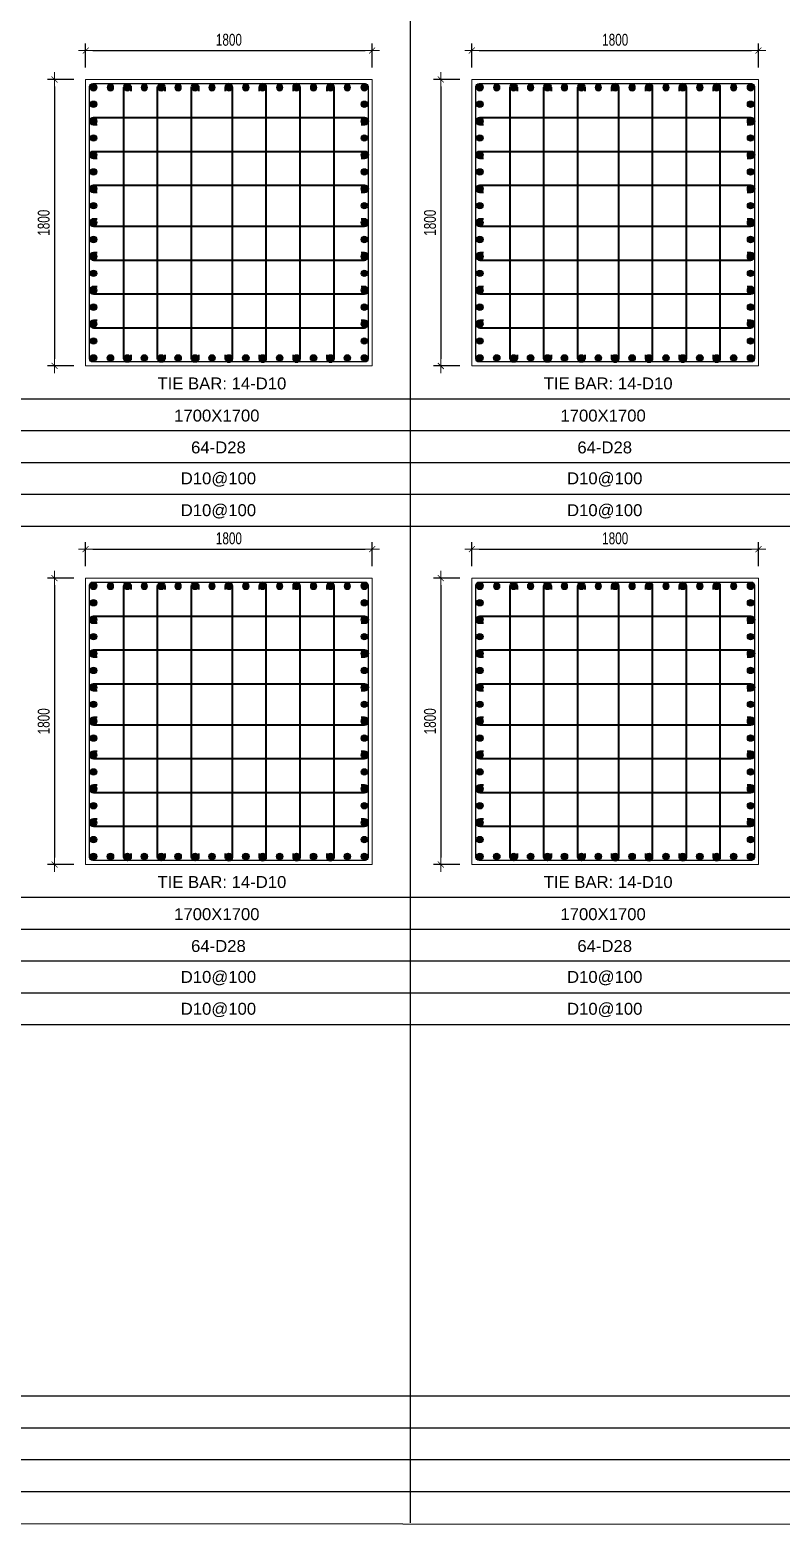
# Model space of a CAD drawing. Header units: millimetres. Extents: x 49323 to 406889, y -6102 to 181761.
# Drawn here: x 337268 to 341986, y 67981 to 77375 of the extents above; entities that cross this region are included whole.
import ezdxf
from ezdxf.enums import TextEntityAlignment as Align

# ---------------------------------------------------------------- set-up
doc = ezdxf.new("R2010")
doc.units = ezdxf.units.MM
doc.linetypes.add('CENTER2', pattern=[1.125, 0.75, -0.125, 0.125, -0.125])
doc.layers.get('Defpoints').update_dxf_attribs({"color": 151, "lineweight": 9})
for name, color, linetype in [('2', 2, 'Continuous'), ('A-ANNO-LEAD', 4, 'Continuous'), ('CEN', 1, 'CENTER2'), ('STL', 3, 'Continuous'), ('TIT1', 3, 'Continuous')]:
    doc.layers.add(name, color=color, linetype=linetype)
for name, color, linetype, lineweight in [('NDC_S_CONTINUOUS', 3, 'Continuous', 20), ('NDC_S_DIM', 1, 'Continuous', 15), ('NDC_S_STIRRUP', 4, 'Continuous', 40)]:
    doc.layers.add(name, color=color, linetype=linetype, lineweight=lineweight)
doc.styles.add('NDC_ARIAL', font='arial.ttf', dxfattribs={"width": 0.85})
doc.styles.add('NDC_DIM', font='', dxfattribs={"width": 0.75})
doc.styles.get('NDC_DIM').set_extended_font_data('Dotum')
doc.dimstyles.new('NDC_dim_30', dxfattribs={"dimscale": 30, "dimtxt": 2.5, "dimasz": 1.5, "dimexe": 1.5, "dimexo": 2.5, "dimgap": 1, "dimtad": 1, "dimdec": 0, "dimzin": 0, "dimdsep": 46, "dimtxsty": 'NDC_DIM', "dimblk": 'DIMMARK', "dimcen": 0.09, "dimdle": 1.2, "dimclrd": 1, "dimclre": 1, "dimclrt": 3, "dimadec": 0, "dimazin": 0, "dimtfac": 1, "dimtdec": 0, "dimtix": 1, "dimtofl": 0, "dimtmove": 0, "dimatfit": 3, "dimfxl": 8, "dimfxlon": 1, "dimtolj": 1, "dimtzin": 0, "dimarcsym": 0})

# ---------------------------------------------------------------- blocks, each defined once
blk = doc.blocks.new('DIMMARK')
at = {"layer": 'NDC_S_DIM', "color": 1}
blk.add_line((-1.5, 0), (1, 0), dxfattribs=at)
at = {"layer": 'NDC_S_DIM', "color": 2, "const_width": 0.1}
blk.add_lwpolyline([(-0.42, -0.42), (0.42, 0.42)], dxfattribs=at)
blk = doc.blocks.new('*D1907')
at = {"layer": 'Defpoints', "color": 0, "ltscale": 40, "transparency": 16777216}
for p in [(339417.9, 74112.8), (337617.9, 73931.2), (339417.9, 73931.2)]:
    blk.add_point(p, dxfattribs=at)
at = {"layer": 'NDC_S_DIM', "color": 1, "lineweight": -2, "ltscale": 40, "transparency": 16777216}
for p, q in [((337617.9, 74006.2), (337617.9, 74157.8)), ((339417.9, 74006.2), (339417.9, 74157.8)), ((337662.9, 74112.8), (339372.9, 74112.8))]:
    blk.add_line(p, q, dxfattribs=at)
at = {"layer": 'NDC_S_DIM', "color": 1, "lineweight": -2, "ltscale": 40, "transparency": 16777216, "xscale": 45, "yscale": 45, "zscale": 45, "rotation": 180}
blk.add_blockref('DIMMARK', (337617.9, 74112.8), dxfattribs=at)
at = {"layer": 'NDC_S_DIM', "color": 1, "lineweight": -2, "ltscale": 40, "transparency": 16777216, "xscale": 45, "yscale": 45, "zscale": 45}
blk.add_blockref('DIMMARK', (339417.9, 74112.8), dxfattribs=at)
at = {"layer": 'NDC_S_DIM', "color": 3, "ltscale": 40, "transparency": 16777216, "insert": (338517.9, 74180.4), "char_height": 75, "attachment_point": 5, "style": 'NDC_DIM'}
blk.add_mtext('\\A1;1800', dxfattribs=at)
blk = doc.blocks.new('*D1908')
at = {"layer": 'Defpoints', "color": 0, "ltscale": 40, "transparency": 16777216}
for p in [(337617.9, 73931.2), (337422.5, 72131.2), (337617.9, 72131.2)]:
    blk.add_point(p, dxfattribs=at)
at = {"layer": 'NDC_S_DIM', "color": 1, "lineweight": -2, "ltscale": 40, "transparency": 16777216}
for p, q in [((337542.9, 73931.2), (337377.5, 73931.2)), ((337422.5, 73886.2), (337422.5, 72176.2)), ((337542.9, 72131.2), (337377.5, 72131.2))]:
    blk.add_line(p, q, dxfattribs=at)
at = {"layer": 'NDC_S_DIM', "color": 1, "lineweight": -2, "ltscale": 40, "transparency": 16777216, "xscale": 45, "yscale": 45, "zscale": 45}
for p, rotation in [((337422.5, 73931.2), 90), ((337422.5, 72131.2), 270)]:
    blk.add_blockref('DIMMARK', p, dxfattribs=dict(at, rotation=rotation))
at = {"layer": 'NDC_S_DIM', "color": 3, "ltscale": 40, "transparency": 16777216, "insert": (337355, 73031.2), "char_height": 75, "attachment_point": 5, "rotation": 90, "style": 'NDC_DIM'}
blk.add_mtext('\\A1;1800', dxfattribs=at)
blk = doc.blocks.new('8')
at = {"layer": '2'}
blk.add_hatch(color=256, dxfattribs=at).paths.add_polyline_path([(20, 0, 0.386127), (1.9, 19.9), (-1.9, 19.9, 0.386127), (-20, 0, 1)])
blk.add_circle((0, 0), 20, dxfattribs=at)
blk = doc.blocks.new('5')
at = {"layer": 'CEN', "rotation": 180}
blk.add_blockref('8', (0, 0), dxfattribs=at)
blk = doc.blocks.new('*U1791')
at = {"layer": 'STL', "xscale": -1, "rotation": 270}
blk.add_blockref('5', (0, 0), dxfattribs=at)
blk = doc.blocks.new('*U1792')
at = {"layer": 'NDC_S_DIM', "color": 0, "linetype": 'ByBlock', "lineweight": -2, "transparency": 16777216}
for p in [(308694.2, 70751.5), (308800.5, 70751.5), (308906.8, 70751.5), (309013.1, 70751.5), (309119.4, 70751.5), (309225.6, 70751.5), (309331.9, 70751.5), (309438.2, 70751.5), (309544.5, 70751.5), (309650.7, 70751.5), (309757, 70751.5), (309863.3, 70751.5), (309969.6, 70751.5), (310075.9, 70751.5), (310182.1, 70751.5), (310288.4, 70751.5), (310394.7, 70751.5)]:
    blk.add_blockref('*U1791', p, dxfattribs=at)
blk = doc.blocks.new('*U1793')
at = {"layer": 'STL', "xscale": -1, "rotation": 270}
blk.add_blockref('5', (0, 0), dxfattribs=at)
blk = doc.blocks.new('*U1794')
at = {"layer": 'NDC_S_DIM', "color": 0, "linetype": 'ByBlock', "lineweight": -2, "transparency": 16777216}
for p in [(308694.2, 70751.5), (308800.5, 70751.5), (308906.8, 70751.5), (309013.1, 70751.5), (309119.4, 70751.5), (309225.6, 70751.5), (309331.9, 70751.5), (309438.2, 70751.5), (309544.5, 70751.5), (309650.7, 70751.5), (309757, 70751.5), (309863.3, 70751.5), (309969.6, 70751.5), (310075.9, 70751.5), (310182.1, 70751.5), (310288.4, 70751.5), (310394.7, 70751.5)]:
    blk.add_blockref('*U1793', p, dxfattribs=at)
blk = doc.blocks.new('*U1801')
at = {"layer": 'STL', "xscale": -1, "rotation": 270}
blk.add_blockref('5', (0, 0), dxfattribs=at)
blk = doc.blocks.new('*U1802')
at = {"layer": 'NDC_S_DIM', "color": 0, "linetype": 'ByBlock', "lineweight": -2, "transparency": 16777216}
for p in [(308694.2, 70751.5), (308800.5, 70751.5), (308906.8, 70751.5), (309013.1, 70751.5), (309119.4, 70751.5), (309225.6, 70751.5), (309331.9, 70751.5), (309438.2, 70751.5), (309544.5, 70751.5), (309650.7, 70751.5), (309757, 70751.5), (309863.3, 70751.5), (309969.6, 70751.5), (310075.9, 70751.5), (310182.1, 70751.5), (310288.4, 70751.5), (310394.7, 70751.5)]:
    blk.add_blockref('*U1801', p, dxfattribs=at)
blk = doc.blocks.new('*U1789')
at = {"layer": 'STL', "xscale": -1, "rotation": 270}
blk.add_blockref('5', (0, 0), dxfattribs=at)
blk = doc.blocks.new('*U1790')
at = {"layer": 'NDC_S_DIM', "color": 0, "linetype": 'ByBlock', "lineweight": -2, "transparency": 16777216}
for p in [(308694.2, 70751.5), (308800.5, 70751.5), (308906.8, 70751.5), (309013.1, 70751.5), (309119.4, 70751.5), (309225.6, 70751.5), (309331.9, 70751.5), (309438.2, 70751.5), (309544.5, 70751.5), (309650.7, 70751.5), (309757, 70751.5), (309863.3, 70751.5), (309969.6, 70751.5), (310075.9, 70751.5), (310182.1, 70751.5), (310288.4, 70751.5), (310394.7, 70751.5)]:
    blk.add_blockref('*U1789', p, dxfattribs=at)
blk = doc.blocks.new('*D1887')
at = {"layer": 'Defpoints', "color": 0, "ltscale": 40, "transparency": 16777216}
for p in [(339417.9, 77245.5), (337617.9, 77063.9), (339417.9, 77063.9)]:
    blk.add_point(p, dxfattribs=at)
at = {"layer": 'NDC_S_DIM', "color": 1, "lineweight": -2, "ltscale": 40, "transparency": 16777216}
for p, q in [((337617.9, 77138.9), (337617.9, 77290.5)), ((337662.9, 77245.5), (339372.9, 77245.5)), ((339417.9, 77138.9), (339417.9, 77290.5))]:
    blk.add_line(p, q, dxfattribs=at)
at = {"layer": 'NDC_S_DIM', "color": 1, "lineweight": -2, "ltscale": 40, "transparency": 16777216, "xscale": 45, "yscale": 45, "zscale": 45, "rotation": 180}
blk.add_blockref('DIMMARK', (337617.9, 77245.5), dxfattribs=at)
at = {"layer": 'NDC_S_DIM', "color": 1, "lineweight": -2, "ltscale": 40, "transparency": 16777216, "xscale": 45, "yscale": 45, "zscale": 45}
blk.add_blockref('DIMMARK', (339417.9, 77245.5), dxfattribs=at)
at = {"layer": 'NDC_S_DIM', "color": 3, "ltscale": 40, "transparency": 16777216, "insert": (338517.9, 77313.1), "char_height": 75, "attachment_point": 5, "style": 'NDC_DIM'}
blk.add_mtext('\\A1;1800', dxfattribs=at)
blk = doc.blocks.new('*D1888')
at = {"layer": 'Defpoints', "color": 0, "ltscale": 40, "transparency": 16777216}
for p in [(337617.9, 77063.9), (337422.5, 75263.9), (337617.9, 75263.9)]:
    blk.add_point(p, dxfattribs=at)
at = {"layer": 'NDC_S_DIM', "color": 1, "lineweight": -2, "ltscale": 40, "transparency": 16777216}
for p, q in [((337542.9, 77063.9), (337377.5, 77063.9)), ((337422.5, 77018.9), (337422.5, 75308.9)), ((337542.9, 75263.9), (337377.5, 75263.9))]:
    blk.add_line(p, q, dxfattribs=at)
at = {"layer": 'NDC_S_DIM', "color": 1, "lineweight": -2, "ltscale": 40, "transparency": 16777216, "xscale": 45, "yscale": 45, "zscale": 45}
for p, rotation in [((337422.5, 77063.9), 90), ((337422.5, 75263.9), 270)]:
    blk.add_blockref('DIMMARK', p, dxfattribs=dict(at, rotation=rotation))
at = {"layer": 'NDC_S_DIM', "color": 3, "ltscale": 40, "transparency": 16777216, "insert": (337355, 76163.9), "char_height": 75, "attachment_point": 5, "rotation": 90, "style": 'NDC_DIM'}
blk.add_mtext('\\A1;1800', dxfattribs=at)
blk = doc.blocks.new('*U1797')
at = {"layer": 'STL', "xscale": -1, "rotation": 270}
blk.add_blockref('5', (0, 0), dxfattribs=at)
blk = doc.blocks.new('*U1798')
at = {"layer": 'NDC_S_DIM', "color": 0, "linetype": 'ByBlock', "lineweight": -2, "transparency": 16777216}
for p in [(308694.2, 70751.5), (308800.5, 70751.5), (308906.8, 70751.5), (309013.1, 70751.5), (309119.4, 70751.5), (309225.6, 70751.5), (309331.9, 70751.5), (309438.2, 70751.5), (309544.5, 70751.5), (309650.7, 70751.5), (309757, 70751.5), (309863.3, 70751.5), (309969.6, 70751.5), (310075.9, 70751.5), (310182.1, 70751.5), (310288.4, 70751.5), (310394.7, 70751.5)]:
    blk.add_blockref('*U1797', p, dxfattribs=at)
blk = doc.blocks.new('*U1799')
at = {"layer": 'STL', "xscale": -1, "rotation": 270}
blk.add_blockref('5', (0, 0), dxfattribs=at)
blk = doc.blocks.new('*U1800')
at = {"layer": 'NDC_S_DIM', "color": 0, "linetype": 'ByBlock', "lineweight": -2, "transparency": 16777216}
for p in [(308694.2, 70751.5), (308800.5, 70751.5), (308906.8, 70751.5), (309013.1, 70751.5), (309119.4, 70751.5), (309225.6, 70751.5), (309331.9, 70751.5), (309438.2, 70751.5), (309544.5, 70751.5), (309650.7, 70751.5), (309757, 70751.5), (309863.3, 70751.5), (309969.6, 70751.5), (310075.9, 70751.5), (310182.1, 70751.5), (310288.4, 70751.5), (310394.7, 70751.5)]:
    blk.add_blockref('*U1799', p, dxfattribs=at)
blk = doc.blocks.new('*U1773')
at = {"layer": 'STL', "xscale": -1, "rotation": 270}
blk.add_blockref('5', (0, 0), dxfattribs=at)
blk = doc.blocks.new('*U1774')
at = {"layer": 'NDC_S_DIM', "color": 0, "linetype": 'ByBlock', "lineweight": -2, "transparency": 16777216}
for p in [(308694.2, 70751.5), (308800.5, 70751.5), (308906.8, 70751.5), (309013.1, 70751.5), (309119.4, 70751.5), (309225.6, 70751.5), (309331.9, 70751.5), (309438.2, 70751.5), (309544.5, 70751.5), (309650.7, 70751.5), (309757, 70751.5), (309863.3, 70751.5), (309969.6, 70751.5), (310075.9, 70751.5), (310182.1, 70751.5), (310288.4, 70751.5), (310394.7, 70751.5)]:
    blk.add_blockref('*U1773', p, dxfattribs=at)
blk = doc.blocks.new('*U1795')
at = {"layer": 'STL', "xscale": -1, "rotation": 270}
blk.add_blockref('5', (0, 0), dxfattribs=at)
blk = doc.blocks.new('*U1796')
at = {"layer": 'NDC_S_DIM', "color": 0, "linetype": 'ByBlock', "lineweight": -2, "transparency": 16777216}
for p in [(308694.2, 70751.5), (308800.5, 70751.5), (308906.8, 70751.5), (309013.1, 70751.5), (309119.4, 70751.5), (309225.6, 70751.5), (309331.9, 70751.5), (309438.2, 70751.5), (309544.5, 70751.5), (309650.7, 70751.5), (309757, 70751.5), (309863.3, 70751.5), (309969.6, 70751.5), (310075.9, 70751.5), (310182.1, 70751.5), (310288.4, 70751.5), (310394.7, 70751.5)]:
    blk.add_blockref('*U1795', p, dxfattribs=at)
blk = doc.blocks.new('*D1879')
at = {"layer": 'Defpoints', "color": 0, "ltscale": 40, "transparency": 16777216}
for p in [(341844, 74112.8), (340044, 73931.2), (341844, 73931.2)]:
    blk.add_point(p, dxfattribs=at)
at = {"layer": 'NDC_S_DIM', "color": 1, "lineweight": -2, "ltscale": 40, "transparency": 16777216}
for p, q in [((340044, 74006.2), (340044, 74157.8)), ((341844, 74006.2), (341844, 74157.8)), ((340089, 74112.8), (341799, 74112.8))]:
    blk.add_line(p, q, dxfattribs=at)
at = {"layer": 'NDC_S_DIM', "color": 1, "lineweight": -2, "ltscale": 40, "transparency": 16777216, "xscale": 45, "yscale": 45, "zscale": 45, "rotation": 180}
blk.add_blockref('DIMMARK', (340044, 74112.8), dxfattribs=at)
at = {"layer": 'NDC_S_DIM', "color": 1, "lineweight": -2, "ltscale": 40, "transparency": 16777216, "xscale": 45, "yscale": 45, "zscale": 45}
blk.add_blockref('DIMMARK', (341844, 74112.8), dxfattribs=at)
at = {"layer": 'NDC_S_DIM', "color": 3, "ltscale": 40, "transparency": 16777216, "insert": (340944, 74180.4), "char_height": 75, "attachment_point": 5, "style": 'NDC_DIM'}
blk.add_mtext('\\A1;1800', dxfattribs=at)
blk = doc.blocks.new('*D1880')
at = {"layer": 'Defpoints', "color": 0, "ltscale": 40, "transparency": 16777216}
for p in [(340044, 73931.2), (339848.6, 72131.2), (340044, 72131.2)]:
    blk.add_point(p, dxfattribs=at)
at = {"layer": 'NDC_S_DIM', "color": 1, "lineweight": -2, "ltscale": 40, "transparency": 16777216}
for p, q in [((339969, 73931.2), (339803.6, 73931.2)), ((339848.6, 73886.2), (339848.6, 72176.2)), ((339969, 72131.2), (339803.6, 72131.2))]:
    blk.add_line(p, q, dxfattribs=at)
at = {"layer": 'NDC_S_DIM', "color": 1, "lineweight": -2, "ltscale": 40, "transparency": 16777216, "xscale": 45, "yscale": 45, "zscale": 45}
for p, rotation in [((339848.6, 73931.2), 90), ((339848.6, 72131.2), 270)]:
    blk.add_blockref('DIMMARK', p, dxfattribs=dict(at, rotation=rotation))
at = {"layer": 'NDC_S_DIM', "color": 3, "ltscale": 40, "transparency": 16777216, "insert": (339781.1, 73031.2), "char_height": 75, "attachment_point": 5, "rotation": 90, "style": 'NDC_DIM'}
blk.add_mtext('\\A1;1800', dxfattribs=at)
blk = doc.blocks.new('*U1811')
at = {"layer": 'STL', "xscale": -1, "rotation": 270}
blk.add_blockref('5', (0, 0), dxfattribs=at)
blk = doc.blocks.new('*U1812')
at = {"layer": 'NDC_S_DIM', "color": 0, "linetype": 'ByBlock', "lineweight": -2, "transparency": 16777216}
for p in [(308694.2, 70751.5), (308800.5, 70751.5), (308906.8, 70751.5), (309013.1, 70751.5), (309119.4, 70751.5), (309225.6, 70751.5), (309331.9, 70751.5), (309438.2, 70751.5), (309544.5, 70751.5), (309650.7, 70751.5), (309757, 70751.5), (309863.3, 70751.5), (309969.6, 70751.5), (310075.9, 70751.5), (310182.1, 70751.5), (310288.4, 70751.5), (310394.7, 70751.5)]:
    blk.add_blockref('*U1811', p, dxfattribs=at)
blk = doc.blocks.new('*U1821')
at = {"layer": 'STL', "xscale": -1, "rotation": 270}
blk.add_blockref('5', (0, 0), dxfattribs=at)
blk = doc.blocks.new('*U1822')
at = {"layer": 'NDC_S_DIM', "color": 0, "linetype": 'ByBlock', "lineweight": -2, "transparency": 16777216}
for p in [(308694.2, 70751.5), (308800.5, 70751.5), (308906.8, 70751.5), (309013.1, 70751.5), (309119.4, 70751.5), (309225.6, 70751.5), (309331.9, 70751.5), (309438.2, 70751.5), (309544.5, 70751.5), (309650.7, 70751.5), (309757, 70751.5), (309863.3, 70751.5), (309969.6, 70751.5), (310075.9, 70751.5), (310182.1, 70751.5), (310288.4, 70751.5), (310394.7, 70751.5)]:
    blk.add_blockref('*U1821', p, dxfattribs=at)
blk = doc.blocks.new('*U1829')
at = {"layer": 'STL', "xscale": -1, "rotation": 270}
blk.add_blockref('5', (0, 0), dxfattribs=at)
blk = doc.blocks.new('*U1830')
at = {"layer": 'NDC_S_DIM', "color": 0, "linetype": 'ByBlock', "lineweight": -2, "transparency": 16777216}
for p in [(308694.2, 70751.5), (308800.5, 70751.5), (308906.8, 70751.5), (309013.1, 70751.5), (309119.4, 70751.5), (309225.6, 70751.5), (309331.9, 70751.5), (309438.2, 70751.5), (309544.5, 70751.5), (309650.7, 70751.5), (309757, 70751.5), (309863.3, 70751.5), (309969.6, 70751.5), (310075.9, 70751.5), (310182.1, 70751.5), (310288.4, 70751.5), (310394.7, 70751.5)]:
    blk.add_blockref('*U1829', p, dxfattribs=at)
blk = doc.blocks.new('*U1809')
at = {"layer": 'STL', "xscale": -1, "rotation": 270}
blk.add_blockref('5', (0, 0), dxfattribs=at)
blk = doc.blocks.new('*U1810')
at = {"layer": 'NDC_S_DIM', "color": 0, "linetype": 'ByBlock', "lineweight": -2, "transparency": 16777216}
for p in [(308694.2, 70751.5), (308800.5, 70751.5), (308906.8, 70751.5), (309013.1, 70751.5), (309119.4, 70751.5), (309225.6, 70751.5), (309331.9, 70751.5), (309438.2, 70751.5), (309544.5, 70751.5), (309650.7, 70751.5), (309757, 70751.5), (309863.3, 70751.5), (309969.6, 70751.5), (310075.9, 70751.5), (310182.1, 70751.5), (310288.4, 70751.5), (310394.7, 70751.5)]:
    blk.add_blockref('*U1809', p, dxfattribs=at)
blk = doc.blocks.new('*D1881')
at = {"layer": 'Defpoints', "color": 0, "ltscale": 40, "transparency": 16777216}
for p in [(341844, 77245.5), (340044, 77063.9), (341844, 77063.9)]:
    blk.add_point(p, dxfattribs=at)
at = {"layer": 'NDC_S_DIM', "color": 1, "lineweight": -2, "ltscale": 40, "transparency": 16777216}
for p, q in [((340044, 77138.9), (340044, 77290.5)), ((340089, 77245.5), (341799, 77245.5)), ((341844, 77138.9), (341844, 77290.5))]:
    blk.add_line(p, q, dxfattribs=at)
at = {"layer": 'NDC_S_DIM', "color": 1, "lineweight": -2, "ltscale": 40, "transparency": 16777216, "xscale": 45, "yscale": 45, "zscale": 45, "rotation": 180}
blk.add_blockref('DIMMARK', (340044, 77245.5), dxfattribs=at)
at = {"layer": 'NDC_S_DIM', "color": 1, "lineweight": -2, "ltscale": 40, "transparency": 16777216, "xscale": 45, "yscale": 45, "zscale": 45}
blk.add_blockref('DIMMARK', (341844, 77245.5), dxfattribs=at)
at = {"layer": 'NDC_S_DIM', "color": 3, "ltscale": 40, "transparency": 16777216, "insert": (340944, 77313.1), "char_height": 75, "attachment_point": 5, "style": 'NDC_DIM'}
blk.add_mtext('\\A1;1800', dxfattribs=at)
blk = doc.blocks.new('*D1882')
at = {"layer": 'Defpoints', "color": 0, "ltscale": 40, "transparency": 16777216}
for p in [(340044, 77063.9), (339848.6, 75263.9), (340044, 75263.9)]:
    blk.add_point(p, dxfattribs=at)
at = {"layer": 'NDC_S_DIM', "color": 1, "lineweight": -2, "ltscale": 40, "transparency": 16777216}
for p, q in [((339969, 77063.9), (339803.6, 77063.9)), ((339848.6, 77018.9), (339848.6, 75308.9)), ((339969, 75263.9), (339803.6, 75263.9))]:
    blk.add_line(p, q, dxfattribs=at)
at = {"layer": 'NDC_S_DIM', "color": 1, "lineweight": -2, "ltscale": 40, "transparency": 16777216, "xscale": 45, "yscale": 45, "zscale": 45}
for p, rotation in [((339848.6, 77063.9), 90), ((339848.6, 75263.9), 270)]:
    blk.add_blockref('DIMMARK', p, dxfattribs=dict(at, rotation=rotation))
at = {"layer": 'NDC_S_DIM', "color": 3, "ltscale": 40, "transparency": 16777216, "insert": (339781.1, 76163.9), "char_height": 75, "attachment_point": 5, "rotation": 90, "style": 'NDC_DIM'}
blk.add_mtext('\\A1;1800', dxfattribs=at)
blk = doc.blocks.new('*U1832')
at = {"layer": 'STL', "xscale": -1, "rotation": 270}
blk.add_blockref('5', (0, 0), dxfattribs=at)
blk = doc.blocks.new('*U1833')
at = {"layer": 'NDC_S_DIM', "color": 0, "linetype": 'ByBlock', "lineweight": -2, "transparency": 16777216}
for p in [(308694.2, 70751.5), (308800.5, 70751.5), (308906.8, 70751.5), (309013.1, 70751.5), (309119.4, 70751.5), (309225.6, 70751.5), (309331.9, 70751.5), (309438.2, 70751.5), (309544.5, 70751.5), (309650.7, 70751.5), (309757, 70751.5), (309863.3, 70751.5), (309969.6, 70751.5), (310075.9, 70751.5), (310182.1, 70751.5), (310288.4, 70751.5), (310394.7, 70751.5)]:
    blk.add_blockref('*U1832', p, dxfattribs=at)
blk = doc.blocks.new('*U1834')
at = {"layer": 'STL', "xscale": -1, "rotation": 270}
blk.add_blockref('5', (0, 0), dxfattribs=at)
blk = doc.blocks.new('*U1835')
at = {"layer": 'NDC_S_DIM', "color": 0, "linetype": 'ByBlock', "lineweight": -2, "transparency": 16777216}
for p in [(308694.2, 70751.5), (308800.5, 70751.5), (308906.8, 70751.5), (309013.1, 70751.5), (309119.4, 70751.5), (309225.6, 70751.5), (309331.9, 70751.5), (309438.2, 70751.5), (309544.5, 70751.5), (309650.7, 70751.5), (309757, 70751.5), (309863.3, 70751.5), (309969.6, 70751.5), (310075.9, 70751.5), (310182.1, 70751.5), (310288.4, 70751.5), (310394.7, 70751.5)]:
    blk.add_blockref('*U1834', p, dxfattribs=at)
blk = doc.blocks.new('*U1775')
at = {"layer": 'STL', "xscale": -1, "rotation": 270}
blk.add_blockref('5', (0, 0), dxfattribs=at)
blk = doc.blocks.new('*U1776')
at = {"layer": 'NDC_S_DIM', "color": 0, "linetype": 'ByBlock', "lineweight": -2, "transparency": 16777216}
for p in [(308694.2, 70751.5), (308800.5, 70751.5), (308906.8, 70751.5), (309013.1, 70751.5), (309119.4, 70751.5), (309225.6, 70751.5), (309331.9, 70751.5), (309438.2, 70751.5), (309544.5, 70751.5), (309650.7, 70751.5), (309757, 70751.5), (309863.3, 70751.5), (309969.6, 70751.5), (310075.9, 70751.5), (310182.1, 70751.5), (310288.4, 70751.5), (310394.7, 70751.5)]:
    blk.add_blockref('*U1775', p, dxfattribs=at)
blk = doc.blocks.new('*U1836')
at = {"layer": 'STL', "xscale": -1, "rotation": 270}
blk.add_blockref('5', (0, 0), dxfattribs=at)
blk = doc.blocks.new('*U1831')
at = {"layer": 'NDC_S_DIM', "color": 0, "linetype": 'ByBlock', "lineweight": -2, "transparency": 16777216}
for p in [(308694.2, 70751.5), (308800.5, 70751.5), (308906.8, 70751.5), (309013.1, 70751.5), (309119.4, 70751.5), (309225.6, 70751.5), (309331.9, 70751.5), (309438.2, 70751.5), (309544.5, 70751.5), (309650.7, 70751.5), (309757, 70751.5), (309863.3, 70751.5), (309969.6, 70751.5), (310075.9, 70751.5), (310182.1, 70751.5), (310288.4, 70751.5), (310394.7, 70751.5)]:
    blk.add_blockref('*U1836', p, dxfattribs=at)

msp = doc.modelspace()

# ---------------------------------------------------------------- linework, layer by layer
at = {"layer": 'A-ANNO-LEAD'}
msp.add_lwpolyline([(330466.4, 67994), (351801.4, 67980.8), (351801.4, 84600.8), (330466.4, 84614)], close=True, dxfattribs=at)
at = {"layer": 'NDC_S_CONTINUOUS', "ltscale": 70}
for points in [[(339417.9, 77063.9), (339417.9, 75263.9), (337617.9, 75263.9), (337617.9, 77063.9), (339417.9, 77063.9)], [(341844, 77063.9), (341844, 75263.9), (340044, 75263.9), (340044, 77063.9), (341844, 77063.9)], [(339417.9, 73931.2), (339417.9, 72131.2), (337617.9, 72131.2), (337617.9, 73931.2), (339417.9, 73931.2)], [(341844, 73931.2), (341844, 72131.2), (340044, 72131.2), (340044, 73931.2), (341844, 73931.2)]]:
    msp.add_lwpolyline(points, dxfattribs=at)
at = {"layer": 'NDC_S_STIRRUP', "lineweight": -2, "ltscale": 1000}
for points in [[(339392.9, 77018.9), (339392.9, 75308.9, -0.414214), (339372.9, 75288.9), (337662.9, 75288.9, -0.414214), (337642.9, 75308.9), (337642.9, 77018.9, -0.414214), (337662.9, 77038.9), (339372.9, 77038.9, -0.414214)], [(341819, 77018.9), (341819, 75308.9, -0.414214), (341799, 75288.9), (340089, 75288.9, -0.414214), (340069, 75308.9), (340069, 77018.9, -0.414214), (340089, 77038.9), (341799, 77038.9, -0.414214)], [(339392.9, 73886.2), (339392.9, 72176.2, -0.414214), (339372.9, 72156.2), (337662.9, 72156.2, -0.414214), (337642.9, 72176.2), (337642.9, 73886.2, -0.414214), (337662.9, 73906.2), (339372.9, 73906.2, -0.414214)], [(341819, 73886.2), (341819, 72176.2, -0.414214), (341799, 72156.2), (340089, 72156.2, -0.414214), (340069, 72176.2), (340069, 73886.2, -0.414214), (340089, 73906.2), (341799, 73906.2, -0.414214)]]:
    msp.add_lwpolyline(points, format="xyb", close=True, dxfattribs=at)
at = {"layer": 'NDC_S_STIRRUP'}
for points in [[(337902.7, 75333.6), (337902.7, 75311.4, -1), (337857.7, 75311.4), (337857.7, 77013.4, -1), (337902.7, 77013.4), (337902.7, 76991.3)], [(338115.3, 75333.6), (338115.3, 75311.4, -1), (338070.2, 75311.4), (338070.2, 77013.4, -1), (338115.3, 77013.4), (338115.3, 76991.3)], [(338327.8, 75333.6), (338327.8, 75311.4, -1), (338282.8, 75311.4), (338282.8, 77013.4, -1), (338327.8, 77013.4), (338327.8, 76991.3)], [(338495.4, 75333.6), (338495.4, 75311.4, 1), (338540.4, 75311.4), (338540.4, 77013.4, 1), (338495.4, 77013.4), (338495.4, 76991.3)], [(338707.9, 75333.6), (338707.9, 75311.4, 1), (338752.9, 75311.4), (338752.9, 77013.4, 1), (338707.9, 77013.4), (338707.9, 76991.3)], [(338920.5, 75333.6), (338920.5, 75311.4, 1), (338965.5, 75311.4), (338965.5, 77013.4, 1), (338920.5, 77013.4), (338920.5, 76991.3)], [(339133, 75333.6), (339133, 75311.4, 1), (339178.1, 75311.4), (339178.1, 77013.4, 1), (339133, 77013.4), (339133, 76991.3)], [(340328.8, 75333.6), (340328.8, 75311.4, -1), (340283.8, 75311.4), (340283.8, 77013.4, -1), (340328.8, 77013.4), (340328.8, 76991.3)], [(340541.4, 75333.6), (340541.4, 75311.4, -1), (340496.3, 75311.4), (340496.3, 77013.4, -1), (340541.4, 77013.4), (340541.4, 76991.3)], [(340753.9, 75333.6), (340753.9, 75311.4, -1), (340708.9, 75311.4), (340708.9, 77013.4, -1), (340753.9, 77013.4), (340753.9, 76991.3)], [(340921.5, 75333.6), (340921.5, 75311.4, 1), (340966.5, 75311.4), (340966.5, 77013.4, 1), (340921.5, 77013.4), (340921.5, 76991.3)], [(341134, 75333.6), (341134, 75311.4, 1), (341179, 75311.4), (341179, 77013.4, 1), (341134, 77013.4), (341134, 76991.3)], [(341346.6, 75333.6), (341346.6, 75311.4, 1), (341391.6, 75311.4), (341391.6, 77013.4, 1), (341346.6, 77013.4), (341346.6, 76991.3)], [(341559.1, 75333.6), (341559.1, 75311.4, 1), (341604.1, 75311.4), (341604.1, 77013.4, 1), (341559.1, 77013.4), (341559.1, 76991.3)], [(337689.8, 76779.8), (337667.6, 76779.8, -1), (337667.6, 76824.8), (339369.7, 76824.8, -1), (339369.7, 76779.8), (339347.5, 76779.8)], [(340115.9, 76779.8), (340093.7, 76779.8, -1), (340093.7, 76824.8), (341795.8, 76824.8, -1), (341795.8, 76779.8), (341773.6, 76779.8)], [(337689.8, 76567.3), (337667.6, 76567.3, -1), (337667.6, 76612.3), (339369.7, 76612.3, -1), (339369.7, 76567.3), (339347.5, 76567.3)], [(340115.9, 76567.3), (340093.7, 76567.3, -1), (340093.7, 76612.3), (341795.8, 76612.3, -1), (341795.8, 76567.3), (341773.6, 76567.3)], [(337689.8, 76354.7), (337667.6, 76354.7, -1), (337667.6, 76399.7), (339369.7, 76399.7, -1), (339369.7, 76354.7), (339347.5, 76354.7)], [(340115.9, 76354.7), (340093.7, 76354.7, -1), (340093.7, 76399.7), (341795.8, 76399.7, -1), (341795.8, 76354.7), (341773.6, 76354.7)], [(337689.8, 76187.2), (337667.6, 76187.2, 1), (337667.6, 76142.2), (339369.7, 76142.2, 1), (339369.7, 76187.2), (339347.5, 76187.2)], [(340115.9, 76187.2), (340093.7, 76187.2, 1), (340093.7, 76142.2), (341795.8, 76142.2, 1), (341795.8, 76187.2), (341773.6, 76187.2)], [(337689.8, 75974.6), (337667.6, 75974.6, 1), (337667.6, 75929.6), (339369.7, 75929.6, 1), (339369.7, 75974.6), (339347.5, 75974.6)], [(340115.9, 75974.6), (340093.7, 75974.6, 1), (340093.7, 75929.6), (341795.8, 75929.6, 1), (341795.8, 75974.6), (341773.6, 75974.6)], [(337689.8, 75762.1), (337667.6, 75762.1, 1), (337667.6, 75717), (339369.7, 75717, 1), (339369.7, 75762.1), (339347.5, 75762.1)], [(340115.9, 75762.1), (340093.7, 75762.1, 1), (340093.7, 75717), (341795.8, 75717, 1), (341795.8, 75762.1), (341773.6, 75762.1)], [(337689.8, 75549.5), (337667.6, 75549.5, 1), (337667.6, 75504.5), (339369.7, 75504.5, 1), (339369.7, 75549.5), (339347.5, 75549.5)], [(340115.9, 75549.5), (340093.7, 75549.5, 1), (340093.7, 75504.5), (341795.8, 75504.5, 1), (341795.8, 75549.5), (341773.6, 75549.5)], [(337902.7, 72200.9), (337902.7, 72178.7, -1), (337857.7, 72178.7), (337857.7, 73880.7, -1), (337902.7, 73880.7), (337902.7, 73858.6)], [(338115.3, 72200.9), (338115.3, 72178.7, -1), (338070.2, 72178.7), (338070.2, 73880.7, -1), (338115.3, 73880.7), (338115.3, 73858.6)], [(338327.8, 72200.9), (338327.8, 72178.7, -1), (338282.8, 72178.7), (338282.8, 73880.7, -1), (338327.8, 73880.7), (338327.8, 73858.6)], [(338495.4, 72200.9), (338495.4, 72178.7, 1), (338540.4, 72178.7), (338540.4, 73880.7, 1), (338495.4, 73880.7), (338495.4, 73858.6)], [(338707.9, 72200.9), (338707.9, 72178.7, 1), (338752.9, 72178.7), (338752.9, 73880.7, 1), (338707.9, 73880.7), (338707.9, 73858.6)], [(338920.5, 72200.9), (338920.5, 72178.7, 1), (338965.5, 72178.7), (338965.5, 73880.7, 1), (338920.5, 73880.7), (338920.5, 73858.6)], [(339133, 72200.9), (339133, 72178.7, 1), (339178.1, 72178.7), (339178.1, 73880.7, 1), (339133, 73880.7), (339133, 73858.6)], [(340328.8, 72200.9), (340328.8, 72178.7, -1), (340283.8, 72178.7), (340283.8, 73880.7, -1), (340328.8, 73880.7), (340328.8, 73858.6)], [(340541.4, 72200.9), (340541.4, 72178.7, -1), (340496.3, 72178.7), (340496.3, 73880.7, -1), (340541.4, 73880.7), (340541.4, 73858.6)], [(340753.9, 72200.9), (340753.9, 72178.7, -1), (340708.9, 72178.7), (340708.9, 73880.7, -1), (340753.9, 73880.7), (340753.9, 73858.6)], [(340921.5, 72200.9), (340921.5, 72178.7, 1), (340966.5, 72178.7), (340966.5, 73880.7, 1), (340921.5, 73880.7), (340921.5, 73858.6)], [(341134, 72200.9), (341134, 72178.7, 1), (341179, 72178.7), (341179, 73880.7, 1), (341134, 73880.7), (341134, 73858.6)], [(341346.6, 72200.9), (341346.6, 72178.7, 1), (341391.6, 72178.7), (341391.6, 73880.7, 1), (341346.6, 73880.7), (341346.6, 73858.6)], [(341559.1, 72200.9), (341559.1, 72178.7, 1), (341604.1, 72178.7), (341604.1, 73880.7, 1), (341559.1, 73880.7), (341559.1, 73858.6)], [(337689.8, 73647.1), (337667.6, 73647.1, -1), (337667.6, 73692.1), (339369.7, 73692.1, -1), (339369.7, 73647.1), (339347.5, 73647.1)], [(340115.9, 73647.1), (340093.7, 73647.1, -1), (340093.7, 73692.1), (341795.8, 73692.1, -1), (341795.8, 73647.1), (341773.6, 73647.1)], [(337689.8, 73434.6), (337667.6, 73434.6, -1), (337667.6, 73479.6), (339369.7, 73479.6, -1), (339369.7, 73434.6), (339347.5, 73434.6)], [(340115.9, 73434.6), (340093.7, 73434.6, -1), (340093.7, 73479.6), (341795.8, 73479.6, -1), (341795.8, 73434.6), (341773.6, 73434.6)], [(337689.8, 73222), (337667.6, 73222, -1), (337667.6, 73267), (339369.7, 73267, -1), (339369.7, 73222), (339347.5, 73222)], [(340115.9, 73222), (340093.7, 73222, -1), (340093.7, 73267), (341795.8, 73267, -1), (341795.8, 73222), (341773.6, 73222)], [(337689.8, 73054.5), (337667.6, 73054.5, 1), (337667.6, 73009.4), (339369.7, 73009.4, 1), (339369.7, 73054.5), (339347.5, 73054.5)], [(340115.9, 73054.5), (340093.7, 73054.5, 1), (340093.7, 73009.4), (341795.8, 73009.4, 1), (341795.8, 73054.5), (341773.6, 73054.5)], [(337689.8, 72841.9), (337667.6, 72841.9, 1), (337667.6, 72796.9), (339369.7, 72796.9, 1), (339369.7, 72841.9), (339347.5, 72841.9)], [(340115.9, 72841.9), (340093.7, 72841.9, 1), (340093.7, 72796.9), (341795.8, 72796.9, 1), (341795.8, 72841.9), (341773.6, 72841.9)], [(337689.8, 72629.4), (337667.6, 72629.4, 1), (337667.6, 72584.3), (339369.7, 72584.3, 1), (339369.7, 72629.4), (339347.5, 72629.4)], [(340115.9, 72629.4), (340093.7, 72629.4, 1), (340093.7, 72584.3), (341795.8, 72584.3, 1), (341795.8, 72629.4), (341773.6, 72629.4)], [(337689.8, 72416.8), (337667.6, 72416.8, 1), (337667.6, 72371.8), (339369.7, 72371.8, 1), (339369.7, 72416.8), (339347.5, 72416.8)], [(340115.9, 72416.8), (340093.7, 72416.8, 1), (340093.7, 72371.8), (341795.8, 72371.8, 1), (341795.8, 72416.8), (341773.6, 72416.8)]]:
    msp.add_lwpolyline(points, format="xyb", dxfattribs=at)
at = {"layer": 'TIT1'}
for p, q in [((339656.5, 83894), (339656.5, 67994)), ((351801.4, 74255.9), (330466.4, 74255.9)), ((351801.4, 71123.2), (330466.4, 71123.2))]:
    msp.add_line(p, q, dxfattribs=at)
at = {"layer": 'TIT1', "color": 8}
for p, q in [((351801.4, 75055.9), (331094.3, 75055.9)), ((351801.4, 74855.9), (331094.3, 74855.9)), ((351801.4, 74655.9), (331094.3, 74655.9)), ((351801.4, 74455.9), (331523.5, 74455.9)), ((351801.4, 71923.2), (331094.3, 71923.2)), ((351801.4, 71723.2), (331094.3, 71723.2)), ((351801.4, 71523.2), (331094.3, 71523.2)), ((351801.4, 71323.2), (331523.5, 71323.2)), ((351801.4, 68790.4), (331094.3, 68790.4)), ((351801.4, 68590.4), (331094.3, 68590.4)), ((351801.4, 68390.4), (331094.3, 68390.4)), ((351801.4, 68190.4), (331523.5, 68190.4))]:
    msp.add_line(p, q, dxfattribs=at)

# ---------------------------------------------------------------- block references
at = {"layer": 'NDC_S_DIM', "xscale": -1}
for name, p, rotation in [('*U1774', (266916.1, -233379.8), 270), ('*U1796', (268616.6, -233379.8), 270), ('*U1776', (269342.2, -233379.8), 270), ('*U1831', (271042.7, -233379.8), 270), ('*U1800', (28973.4, 146066), 180), ('*U1835', (31399.5, 146066), 180), ('*U1802', (266916.1, -236512.5), 270), ('*U1790', (268616.6, -236512.5), 270), ('*U1830', (269342.2, -236512.5), 270), ('*U1810', (271042.7, -236512.5), 270), ('*U1794', (28973.4, 142933.3), 180), ('*U1822', (31399.5, 142933.3), 180)]:
    msp.add_blockref(name, p, dxfattribs=dict(at, rotation=rotation))
at = {"layer": 'NDC_S_DIM'}
for name, p in [('*U1798', (28973.4, 6261.9)), ('*U1833', (31399.5, 6261.9)), ('*U1792', (28973.4, 3129.2)), ('*U1812', (31399.5, 3129.2))]:
    msp.add_blockref(name, p, dxfattribs=at)

# ---------------------------------------------------------------- texts
at = {"layer": 'TIT1', "style": 'NDC_ARIAL'}
for s, p in [('TIE BAR: 14-D10', (338473.8, 75154.1)), ('TIE BAR: 14-D10', (340899.8, 75154.1)), ('1700X1700', (338441.9, 74952.2)), ('1700X1700', (340868, 74952.2)), ('64-D28', (338452, 74752.2)), ('64-D28', (340878.1, 74752.2)), ('D10@100', (338452, 74552.2)), ('D10@100', (340878.1, 74552.2)), ('D10@100', (338452, 74352.2)), ('D10@100', (340878.1, 74352.2)), ('TIE BAR: 14-D10', (338473.8, 72021.4)), ('TIE BAR: 14-D10', (340899.8, 72021.4)), ('1700X1700', (338441.9, 71819.5)), ('1700X1700', (340868, 71819.5)), ('64-D28', (338452, 71619.5)), ('64-D28', (340878.1, 71619.5)), ('D10@100', (338452, 71419.5)), ('D10@100', (340878.1, 71419.5)), ('D10@100', (338452, 71219.5)), ('D10@100', (340878.1, 71219.5))]:
    msp.add_text(s, height=75, dxfattribs=at).set_placement(p, align=Align.MIDDLE)

# ---------------------------------------------------------------- dimensions: what is measured, and where the dimension line sits
at = {"layer": 'NDC_S_DIM', "ltscale": 40}
for base, p1, p2, picture, middle in [((339417.9, 77245.5), (337617.9, 77063.9), (339417.9, 77063.9), '*D1887', (338517.9, 77313.1)), ((341844, 77245.5), (340044, 77063.9), (341844, 77063.9), '*D1881', (340944, 77313.1)), ((339417.9, 74112.8), (337617.9, 73931.2), (339417.9, 73931.2), '*D1907', (338517.9, 74180.4)), ((341844, 74112.8), (340044, 73931.2), (341844, 73931.2), '*D1879', (340944, 74180.4))]:
    dim = msp.add_linear_dim(base=base, p1=p1, p2=p2, dimstyle='NDC_dim_30', dxfattribs=at)
    dim.commit()
    dim.dimension.update_dxf_attribs({"geometry": picture, "text_midpoint": middle})
for base, p1, p2, picture, middle in [((337422.5, 75263.9), (337617.9, 77063.9), (337617.9, 75263.9), '*D1888', (337355, 76163.9)), ((339848.6, 75263.9), (340044, 77063.9), (340044, 75263.9), '*D1882', (339781.1, 76163.9)), ((337422.5, 72131.2), (337617.9, 73931.2), (337617.9, 72131.2), '*D1908', (337355, 73031.2)), ((339848.6, 72131.2), (340044, 73931.2), (340044, 72131.2), '*D1880', (339781.1, 73031.2))]:
    dim = msp.add_linear_dim(base=base, p1=p1, p2=p2, angle=90, dimstyle='NDC_dim_30', dxfattribs=at)
    dim.commit()
    dim.dimension.update_dxf_attribs({"geometry": picture, "text_midpoint": middle})

doc.saveas('drawing.dxf')
